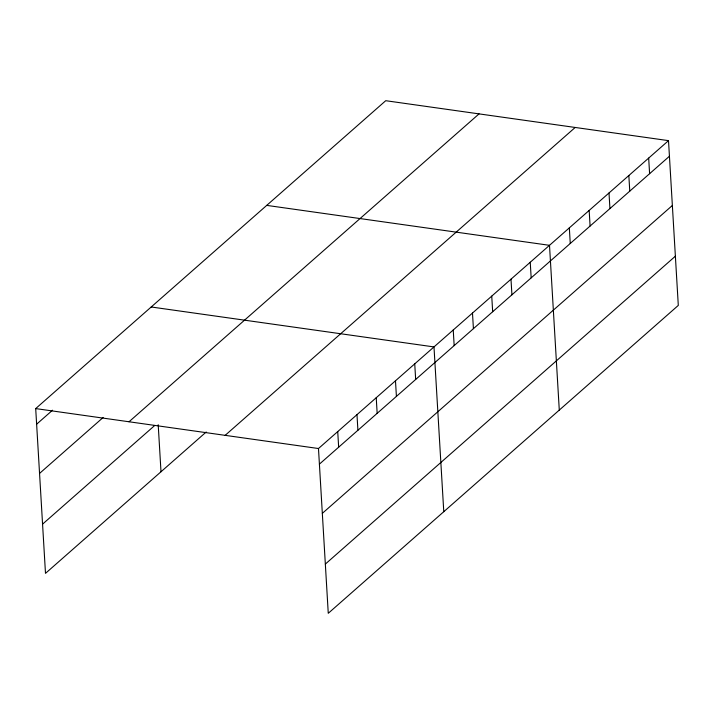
<?xml version="1.0" encoding="UTF-8"?>
<svg xmlns="http://www.w3.org/2000/svg" width="714" height="714" viewBox="0 0 714 714"><rect width="100%" height="100%" fill="white"/><g stroke="black" fill="none" stroke-linecap="round" stroke-linejoin="round"><path stroke-width="1.07" d="M206.203 431.997L45.491 573.36L35.7 408.587L385.738 100.701L668.509 140.64L678.3 305.413L328.262 613.299L318.48 448.526L668.509 140.64M36.628 424.196L52.533 410.211M39.556 473.418L103.164 417.467M129.02 421.769L479.049 113.883M42.563 524.138L154.724 425.482M225.16 435.344L575.198 127.458M319.408 464.136L669.437 156.25M322.326 513.357L672.365 205.471M325.343 564.078L675.373 256.192M266.724 205.382L549.503 245.321L559.285 410.095M151.207 306.984L433.987 346.924L443.778 511.697M35.7 408.587L318.48 448.526M648.678 158.089L649.606 173.698M628.838 175.537L629.766 191.147M609.006 192.985L609.934 208.595M589.166 210.425L590.094 226.035M569.335 227.873L570.263 243.483M530.243 262.252L531.171 277.862M510.992 279.192L511.92 294.802M491.741 296.123L492.669 311.732M472.489 313.053L473.418 328.663M453.238 329.993L454.166 345.603M414.736 363.854L415.664 379.464M395.485 380.794L396.413 396.404M376.233 397.725L377.162 413.335M356.982 414.656L357.91 430.265M337.731 431.595L338.659 447.205M158.205 424.723L160.998 471.758"/></g></svg>
